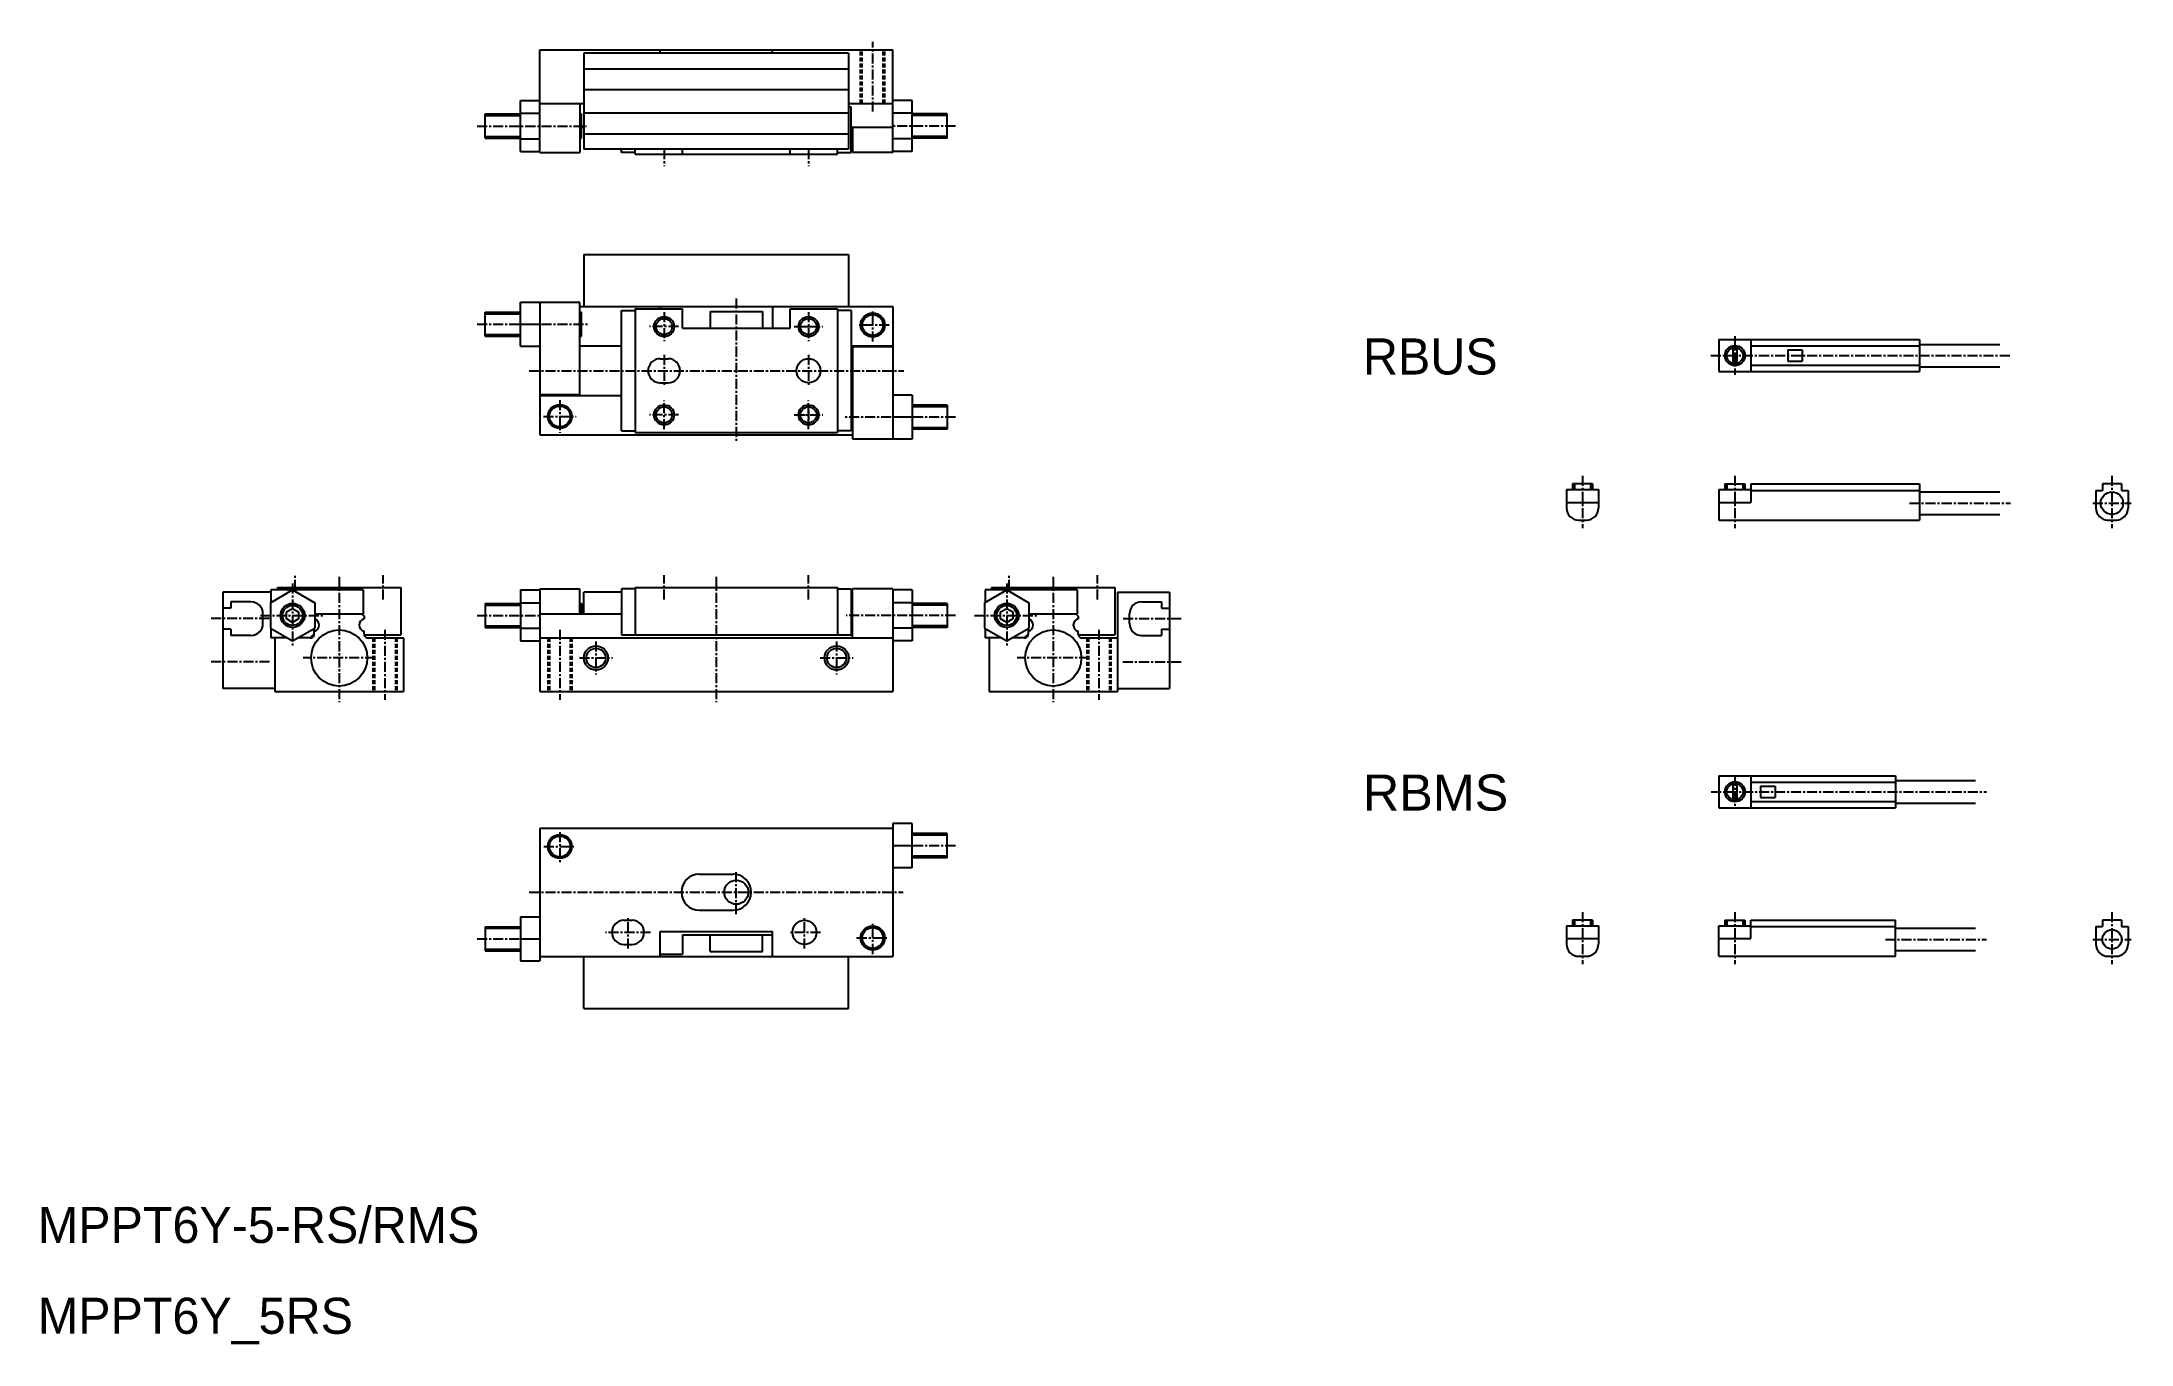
# Model space of a CAD drawing. Extents: x 10 to 271, y 51 to 213.
import ezdxf

# ---------------------------------------------------------------- set-up
doc = ezdxf.new("R2010")
doc.units = 0
doc.linetypes.add('CENTER', pattern=[2, 1.25, -0.25, 0.25, -0.25])
doc.linetypes.add('DASHED', pattern=[0.75, 0.5, -0.25])
doc.layers.get('0').update_dxf_attribs({"linetype": 'CONTINUOUS'})
doc.layers.add('CENTER', color=1, linetype='CENTER')

msp = doc.modelspace()

# ---------------------------------------------------------------- linework, layer by layer
at = {"color": 7, "linetype": 'CONTINUOUS'}
for p, q in [((72.56, 212.25), (116.56, 212.25)), ((72.56, 199.45), (72.56, 212.25)), ((78.06, 211.85), (78.06, 199.85)), ((111.06, 211.85), (78.06, 211.85)), ((87.56, 211.85), (87.56, 212.25)), ((101.56, 211.85), (101.56, 212.25)), ((111.06, 211.85), (111.06, 199.85)), ((116.56, 199.45), (116.56, 212.25)), ((111.06, 209.85), (78.06, 209.85)), ((70.16, 199.57), (70.16, 205.93)), ((70.16, 205.93), (72.56, 205.93)), ((111.06, 207.25), (78.06, 207.25)), ((118.96, 205.93), (116.56, 205.93)), ((118.96, 199.57), (118.96, 205.93)), ((65.76, 204.25), (70.16, 204.25)), ((65.76, 201.25), (65.76, 204.25)), ((70.16, 204.34), (72.56, 204.34)), ((72.56, 205.55), (78.06, 205.55)), ((77.56, 205.55), (77.56, 199.45)), ((77.56, 204.25), (77.76, 204.25)), ((77.76, 201.25), (77.76, 204.25)), ((111.06, 204.35), (78.06, 204.35)), ((111.06, 205.55), (116.56, 205.55)), ((111.06, 205.15), (111.36, 205.15)), ((111.36, 199.45), (111.36, 205.15)), ((118.96, 204.34), (116.56, 204.34)), ((123.36, 204.25), (118.96, 204.25)), ((123.36, 201.25), (123.36, 204.25)), ((65.76, 201.25), (70.16, 201.25)), ((70.16, 201.16), (72.56, 201.16)), ((77.56, 201.25), (77.76, 201.25)), ((77.76, 202.55), (78.06, 202.55)), ((111.06, 201.75), (78.06, 201.75)), ((116.56, 202.55), (111.36, 202.55)), ((111.56, 201.25), (111.36, 201.25)), ((111.56, 202.55), (111.56, 199.45)), ((118.96, 201.16), (116.56, 201.16)), ((123.36, 201.25), (118.96, 201.25)), ((70.16, 199.57), (72.56, 199.57)), ((72.56, 199.45), (77.56, 199.45)), ((111.06, 199.85), (78.06, 199.85)), ((82.76, 199.45), (82.76, 199.85)), ((84.46, 199.45), (82.76, 199.45)), ((84.46, 199.25), (84.46, 199.85)), ((84.46, 199.25), (109.66, 199.25)), ((90.36, 199.25), (90.36, 199.85)), ((103.76, 199.25), (103.76, 199.85)), ((109.66, 199.25), (109.66, 199.85)), ((109.66, 199.45), (111.36, 199.45)), ((116.56, 199.45), (111.56, 199.45)), ((118.96, 199.57), (116.56, 199.57)), ((78.06, 186.75), (111.06, 186.75)), ((78.06, 186.75), (78.06, 180.25)), ((111.06, 186.75), (111.06, 180.25)), ((70.16, 175.3), (70.16, 180.8)), ((70.16, 180.8), (72.56, 180.8)), ((72.56, 180.8), (72.56, 164.25)), ((77.56, 180.75), (72.56, 180.75)), ((77.56, 169.25), (77.56, 180.75)), ((77.56, 180.25), (116.56, 180.25)), ((82.76, 164.75), (82.76, 179.75)), ((82.76, 179.75), (84.46, 179.75)), ((84.46, 179.95), (84.46, 164.55)), ((84.46, 179.95), (90.36, 179.95)), ((87.56, 180.25), (87.56, 179.95)), ((90.36, 177.55), (90.36, 179.95)), ((101.56, 180.25), (101.56, 177.55)), ((103.76, 179.95), (109.66, 179.95)), ((103.76, 177.55), (103.76, 179.95)), ((109.66, 179.95), (109.66, 164.55)), ((111.36, 179.75), (109.66, 179.75)), ((111.36, 179.75), (111.36, 164.75)), ((116.56, 180.25), (116.56, 163.7)), ((65.76, 179.55), (70.16, 179.55)), ((65.76, 176.55), (65.76, 179.55)), ((70.16, 178.05), (72.56, 178.05)), ((77.56, 179.55), (77.76, 179.55)), ((77.76, 176.55), (77.76, 179.55)), ((90.36, 177.55), (103.76, 177.55)), ((93.81, 179.65), (100.31, 179.65)), ((93.81, 179.65), (93.81, 177.55)), ((100.31, 179.65), (100.31, 177.55)), ((65.76, 176.55), (70.16, 176.55)), ((70.16, 175.3), (72.51, 175.3)), ((77.56, 176.55), (77.76, 176.55)), ((77.56, 175.35), (82.76, 175.35)), ((111.36, 175.35), (116.56, 175.35)), ((111.56, 175.25), (116.56, 175.25)), ((111.56, 175.25), (111.56, 163.75)), ((219.53, 176.14), (244.53, 176.14)), ((219.53, 176.14), (219.53, 172.14)), ((221.28, 175.36), (221.28, 172.91)), ((221.78, 175.36), (221.78, 172.91)), ((223.53, 176.14), (223.53, 172.14)), ((223.53, 175.34), (244.53, 175.34)), ((228.13, 174.84), (229.93, 174.84)), ((228.13, 174.84), (228.13, 173.44)), ((229.93, 174.84), (229.93, 173.44)), ((244.53, 176.14), (244.53, 172.14)), ((244.53, 175.54), (254.53, 175.54)), ((87.56, 173.75), (88.56, 173.75)), ((219.53, 172.14), (244.53, 172.14)), ((223.53, 172.94), (244.53, 172.94)), ((228.13, 173.44), (229.93, 173.44)), ((244.53, 172.74), (254.53, 172.74)), ((87.56, 170.75), (88.56, 170.75)), ((77.56, 169.25), (72.56, 169.25)), ((72.56, 169.15), (82.76, 169.15)), ((111.56, 167.95), (111.36, 167.95)), ((118.96, 169.2), (116.62, 169.2)), ((118.96, 169.2), (118.96, 163.7)), ((123.36, 167.95), (118.96, 167.95)), ((123.36, 167.95), (123.36, 164.95)), ((72.56, 164.25), (111.56, 164.25)), ((82.76, 164.75), (84.46, 164.75)), ((84.46, 164.55), (109.66, 164.55)), ((111.36, 164.75), (109.66, 164.75)), ((111.56, 164.95), (111.36, 164.95)), ((118.96, 166.45), (116.56, 166.45)), ((123.36, 164.95), (118.96, 164.95)), ((111.56, 163.75), (116.56, 163.75)), ((118.96, 163.7), (116.56, 163.7)), ((200.53, 157.44), (204.53, 157.44)), ((200.53, 157.44), (200.53, 155.14)), ((203.78, 158.14), (201.28, 158.14)), ((201.28, 158.14), (201.28, 157.44)), ((201.52, 158.14), (201.52, 157.44)), ((203.53, 158.14), (203.53, 157.44)), ((203.78, 158.14), (203.78, 157.44)), ((204.53, 157.44), (204.53, 155.14)), ((219.53, 157.44), (219.53, 153.64)), ((219.53, 157.44), (223.53, 157.44)), ((220.28, 158.14), (222.78, 158.14)), ((220.28, 158.14), (220.28, 157.44)), ((220.52, 158.14), (220.52, 157.44)), ((222.53, 158.14), (222.53, 157.44)), ((222.78, 158.14), (222.78, 157.44)), ((223.53, 158.14), (244.53, 158.14)), ((223.53, 158.14), (223.53, 155.84)), ((223.53, 157.34), (244.53, 157.34)), ((244.53, 158.14), (244.53, 153.64)), ((244.53, 157.14), (254.53, 157.14)), ((266.53, 157.34), (267.33, 157.34)), ((266.53, 157.34), (266.53, 155.14)), ((269.73, 158.14), (267.33, 158.14)), ((267.33, 158.14), (267.33, 157.34)), ((269.73, 158.14), (269.73, 157.34)), ((269.73, 157.34), (270.53, 157.34)), ((270.53, 157.34), (270.53, 155.14)), ((200.53, 155.84), (204.53, 155.84)), ((219.53, 155.84), (223.53, 155.84)), ((244.53, 154.34), (254.53, 154.34)), ((202.03, 153.64), (203.03, 153.64)), ((219.53, 153.64), (244.53, 153.64)), ((268.03, 153.64), (269.03, 153.64)), ((39.06, 144.65), (33.06, 144.65)), ((33.06, 144.65), (33.06, 132.65)), ((36.56, 143.45), (34.06, 143.45)), ((34.06, 143.45), (34.06, 142.65)), ((39.01, 143.34), (41.76, 144.93)), ((39.01, 143.34), (39.01, 140.16)), ((50.56, 144.95), (39.06, 144.95)), ((39.06, 144.95), (39.06, 143.37)), ((39.86, 145.25), (55.26, 145.25)), ((39.86, 145.25), (39.86, 144.95)), ((41.76, 144.93), (44.51, 143.34)), ((44.51, 143.34), (44.51, 140.16)), ((50.56, 144.95), (50.56, 141.95)), ((55.26, 145.25), (55.26, 139.35)), ((65.76, 143.25), (70.16, 143.25)), ((65.76, 143.25), (65.76, 140.25)), ((70.16, 144.93), (72.56, 144.93)), ((70.16, 144.93), (70.16, 138.57)), ((70.16, 143.34), (72.56, 143.34)), ((72.56, 145.05), (72.56, 132.25)), ((72.56, 145.05), (77.56, 145.05)), ((77.56, 141.95), (77.56, 145.05)), ((77.56, 143.25), (77.76, 143.25)), ((77.76, 143.25), (77.76, 141.95)), ((82.76, 144.65), (78.06, 144.65)), ((78.06, 141.95), (78.06, 144.65)), ((84.46, 145.05), (82.76, 145.05)), ((82.76, 145.05), (82.76, 139.35)), ((84.46, 145.25), (109.66, 145.25)), ((84.46, 145.25), (84.46, 139.35)), ((109.66, 145.25), (109.66, 139.35)), ((109.66, 145.05), (111.36, 145.05)), ((111.36, 145.05), (111.36, 139.35)), ((111.56, 143.25), (111.36, 143.25)), ((116.56, 145.05), (111.56, 145.05)), ((111.56, 138.95), (111.56, 145.05)), ((116.56, 145.05), (116.56, 132.25)), ((118.96, 144.93), (116.56, 144.93)), ((118.96, 143.34), (116.56, 143.34)), ((118.96, 144.93), (118.96, 138.57)), ((123.36, 143.25), (118.96, 143.25)), ((123.36, 143.25), (123.36, 140.25)), ((128.01, 143.34), (130.76, 144.93)), ((128.01, 143.34), (128.01, 140.16)), ((139.56, 144.95), (128.06, 144.95)), ((128.06, 144.95), (128.06, 143.37)), ((128.86, 145.25), (144.26, 145.25)), ((128.86, 145.25), (128.86, 144.95)), ((130.76, 144.93), (133.51, 143.34)), ((133.51, 143.34), (133.51, 140.16)), ((139.56, 144.95), (139.56, 141.95)), ((144.26, 145.25), (144.26, 139.35)), ((144.56, 144.65), (151.06, 144.65)), ((144.56, 144.65), (144.56, 132.25)), ((147.56, 143.45), (150.06, 143.45)), ((150.06, 143.45), (150.06, 142.65)), ((151.06, 144.65), (151.06, 132.65)), ((34.06, 142.65), (33.06, 142.65)), ((38.06, 140.75), (38.06, 141.95)), ((41.01, 142.18), (41.76, 142.62)), ((41.01, 141.32), (41.01, 142.18)), ((41.76, 140.88), (41.01, 141.32)), ((41.76, 142.62), (42.51, 142.18)), ((42.51, 141.32), (41.76, 140.88)), ((42.51, 142.18), (42.51, 141.32)), ((44.51, 141.95), (50.56, 141.95)), ((44.76, 141.95), (44.51, 141.7)), ((50.36, 141.95), (50.66, 141.65)), ((50.66, 141.65), (50.66, 141.32)), ((72.56, 141.95), (82.76, 141.95)), ((130.01, 142.18), (130.76, 142.62)), ((130.01, 141.32), (130.01, 142.18)), ((130.76, 140.88), (130.01, 141.32)), ((130.76, 142.62), (131.51, 142.18)), ((131.51, 141.32), (130.76, 140.88)), ((131.51, 142.18), (131.51, 141.32)), ((133.51, 141.95), (139.56, 141.95)), ((133.76, 141.95), (133.51, 141.7)), ((139.36, 141.95), (139.66, 141.65)), ((139.66, 141.65), (139.66, 141.32)), ((146.06, 140.75), (146.06, 141.95)), ((150.06, 142.65), (151.06, 142.65)), ((34.06, 140.05), (33.06, 140.05)), ((34.06, 140.05), (34.06, 139.25)), ((36.56, 139.25), (34.06, 139.25)), ((39.01, 140.16), (41.76, 138.57)), ((39.06, 140.13), (39.06, 138.95)), ((41.11, 138.95), (39.06, 138.95)), ((39.56, 138.95), (39.56, 132.25)), ((41.76, 138.57), (44.51, 140.16)), ((43.96, 138.95), (42.41, 138.95)), ((44.46, 139.45), (43.96, 138.95)), ((44.45, 139.35), (44.36, 139.35)), ((44.46, 139.45), (44.46, 140.13)), ((50.66, 139.45), (50.66, 139.78)), ((50.67, 139.35), (55.26, 139.35)), ((51.16, 138.95), (55.56, 138.95)), ((55.56, 138.95), (55.56, 132.25)), ((65.76, 140.25), (70.16, 140.25)), ((70.16, 140.16), (72.56, 140.16)), ((70.16, 138.57), (72.56, 138.57)), ((72.56, 138.95), (116.56, 138.95)), ((82.76, 139.35), (111.36, 139.35)), ((111.56, 140.25), (111.36, 140.25)), ((118.96, 140.16), (116.56, 140.16)), ((118.96, 138.57), (116.56, 138.57)), ((123.36, 140.25), (118.96, 140.25)), ((128.01, 140.16), (130.76, 138.57)), ((128.06, 140.13), (128.06, 138.95)), ((130.11, 138.95), (128.06, 138.95)), ((128.56, 138.95), (128.56, 132.25)), ((130.76, 138.57), (133.51, 140.16)), ((132.96, 138.95), (131.41, 138.95)), ((133.46, 139.45), (132.96, 138.95)), ((133.45, 139.35), (133.36, 139.35)), ((133.46, 139.45), (133.46, 140.13)), ((139.66, 139.45), (139.66, 139.78)), ((139.67, 139.35), (144.26, 139.35)), ((140.16, 138.95), (144.56, 138.95)), ((147.56, 139.25), (150.06, 139.25)), ((150.06, 140.05), (151.06, 140.05)), ((150.06, 140.05), (150.06, 139.25)), ((39.56, 132.65), (33.06, 132.65)), ((39.56, 132.25), (55.56, 132.25)), ((72.56, 132.25), (116.56, 132.25)), ((128.56, 132.25), (144.56, 132.25)), ((144.56, 132.65), (151.06, 132.65)), ((219.53, 121.77), (241.53, 121.77)), ((219.53, 121.77), (219.53, 117.77)), ((221.28, 120.99), (221.28, 118.54)), ((221.78, 120.99), (221.78, 118.54)), ((223.53, 121.77), (223.53, 117.77)), ((223.53, 120.97), (241.53, 120.97)), ((224.73, 120.47), (226.53, 120.47)), ((224.73, 120.47), (224.73, 119.07)), ((226.53, 120.47), (226.53, 119.07)), ((241.53, 121.77), (241.53, 117.77)), ((241.53, 121.17), (251.53, 121.17)), ((219.53, 117.77), (241.53, 117.77)), ((223.53, 118.57), (241.53, 118.57)), ((224.73, 119.07), (226.53, 119.07)), ((241.53, 118.37), (251.53, 118.37)), ((72.56, 115.25), (116.56, 115.25)), ((72.56, 115.25), (72.56, 98.7)), ((116.56, 115.8), (116.56, 99.25)), ((118.96, 115.8), (116.56, 115.8)), ((118.96, 110.3), (118.96, 115.8)), ((118.96, 113.05), (116.56, 113.05)), ((123.36, 114.55), (118.96, 114.55)), ((123.36, 111.55), (123.36, 114.55)), ((92.46, 109.5), (96.66, 109.5)), ((118.96, 110.3), (116.56, 110.3)), ((123.36, 111.55), (118.96, 111.55)), ((70.16, 104.2), (70.16, 98.7)), ((70.16, 104.2), (72.56, 104.2)), ((92.46, 105), (96.66, 105)), ((65.76, 102.95), (70.16, 102.95)), ((65.76, 102.95), (65.76, 99.95)), ((83.06, 103.75), (84.06, 103.75)), ((87.56, 102.35), (101.56, 102.35)), ((87.56, 99.25), (87.56, 102.35)), ((90.36, 101.95), (101.56, 101.95)), ((90.36, 101.95), (90.36, 99.55)), ((93.81, 99.85), (93.81, 101.95)), ((100.31, 99.85), (100.31, 101.95)), ((101.56, 99.25), (101.56, 102.35)), ((200.53, 103.07), (204.53, 103.07)), ((200.53, 103.07), (200.53, 100.77)), ((201.28, 103.77), (201.28, 103.07)), ((203.78, 103.77), (201.28, 103.77)), ((201.52, 103.77), (201.52, 103.07)), ((203.53, 103.77), (203.53, 103.07)), ((203.78, 103.77), (203.78, 103.07)), ((204.53, 103.07), (204.53, 100.77)), ((219.53, 103.07), (223.53, 103.07)), ((219.53, 99.27), (219.53, 103.07)), ((220.28, 103.77), (220.28, 103.07)), ((220.28, 103.77), (222.78, 103.77)), ((220.52, 103.77), (220.52, 103.07)), ((222.53, 103.77), (222.53, 103.07)), ((222.78, 103.77), (222.78, 103.07)), ((223.53, 101.47), (223.53, 103.77)), ((223.53, 103.77), (241.53, 103.77)), ((223.53, 102.97), (241.53, 102.97)), ((241.53, 99.27), (241.53, 103.77)), ((241.53, 102.77), (251.53, 102.77)), ((266.53, 102.97), (267.33, 102.97)), ((266.53, 102.97), (266.53, 100.77)), ((267.33, 103.77), (267.33, 102.97)), ((269.73, 103.77), (267.33, 103.77)), ((269.73, 103.77), (269.73, 102.97)), ((269.73, 102.97), (270.53, 102.97)), ((270.53, 102.97), (270.53, 100.77)), ((65.76, 99.95), (70.16, 99.95)), ((70.16, 101.45), (72.56, 101.45)), ((72.56, 99.25), (116.56, 99.25)), ((78.06, 92.75), (78.06, 99.25)), ((83.06, 100.75), (84.06, 100.75)), ((87.56, 99.55), (90.36, 99.55)), ((93.81, 99.85), (100.31, 99.85)), ((111.06, 92.75), (111.06, 99.25)), ((200.53, 101.47), (204.53, 101.47)), ((202.03, 99.27), (203.03, 99.27)), ((219.53, 101.47), (223.53, 101.47)), ((219.53, 99.27), (241.53, 99.27)), ((241.53, 99.97), (251.53, 99.97)), ((268.03, 99.27), (269.03, 99.27)), ((70.16, 98.7), (72.56, 98.7)), ((78.06, 92.75), (111.06, 92.75))]:
    msp.add_line(p, q, dxfattribs=at)
at = {"color": 3, "linetype": 'DASHED'}
for p, q in [((112.56, 205.55), (112.56, 212.25)), ((112.76, 205.55), (112.76, 212.25)), ((115.36, 205.55), (115.36, 212.25)), ((115.56, 205.55), (115.56, 212.25)), ((51.76, 138.95), (51.76, 132.25)), ((51.96, 138.95), (51.96, 132.25)), ((54.56, 138.95), (54.56, 132.25)), ((54.76, 138.95), (54.76, 132.25)), ((73.56, 138.95), (73.56, 132.25)), ((73.76, 138.95), (73.76, 132.25)), ((76.36, 138.95), (76.36, 132.25)), ((76.56, 138.95), (76.56, 132.25)), ((140.76, 138.95), (140.76, 132.25)), ((140.96, 138.95), (140.96, 132.25)), ((143.56, 138.95), (143.56, 132.25)), ((143.76, 138.95), (143.76, 132.25))]:
    msp.add_line(p, q, dxfattribs=at)
at = {"color": 3, "linetype": 'CONTINUOUS'}
for p, q in [((65.76, 204.05), (70.16, 204.05)), ((77.56, 204.05), (77.76, 204.05)), ((123.36, 204.05), (118.96, 204.05)), ((65.76, 201.45), (70.16, 201.45)), ((77.56, 201.45), (77.76, 201.45)), ((111.56, 201.45), (111.36, 201.45)), ((123.36, 201.45), (118.96, 201.45)), ((65.76, 179.35), (70.16, 179.35)), ((77.56, 179.35), (77.76, 179.35)), ((65.76, 176.75), (70.16, 176.75)), ((77.56, 176.75), (77.76, 176.75)), ((111.56, 167.75), (111.36, 167.75)), ((123.36, 167.75), (118.96, 167.75)), ((111.56, 165.15), (111.36, 165.15)), ((123.36, 165.15), (118.96, 165.15)), ((65.76, 143.05), (70.16, 143.05)), ((77.56, 143.05), (77.76, 143.05)), ((111.56, 143.05), (111.36, 143.05)), ((123.36, 143.05), (118.96, 143.05)), ((65.76, 140.45), (70.16, 140.45)), ((111.56, 140.45), (111.36, 140.45)), ((123.36, 140.45), (118.96, 140.45)), ((123.36, 114.35), (118.96, 114.35)), ((123.36, 111.75), (118.96, 111.75)), ((65.76, 102.75), (70.16, 102.75)), ((65.76, 100.15), (70.16, 100.15))]:
    msp.add_line(p, q, dxfattribs=at)
for centre, radius in [((88.06, 177.75), 1.25), ((106.06, 177.75), 1.25), ((114.06, 177.95), 1.5), ((75.06, 166.55), 1.5), ((88.06, 166.75), 1.25), ((106.06, 166.75), 1.25), ((41.76, 141.75), 1.25), ((130.76, 141.75), 1.25), ((79.56, 136.45), 1.5), ((109.56, 136.45), 1.5), ((75.06, 112.95), 1.5), ((114.06, 101.55), 1.5)]:
    msp.add_circle(centre, radius, dxfattribs=at)
at = {"color": 7, "linetype": 'CONTINUOUS'}
for centre, radius in [((88.06, 177.75), 1), ((106.06, 177.75), 1), ((114.06, 177.95), 1.3), ((221.53, 174.14), 1.25), ((221.53, 174.14), 1.01), ((106.06, 172.25), 1.5), ((75.06, 166.55), 1.3), ((88.06, 166.75), 1), ((106.06, 166.75), 1), ((268.53, 155.74), 1.4), ((41.76, 141.75), 1.5), ((130.76, 141.75), 1.5), ((47.56, 136.45), 3.5), ((136.56, 136.45), 3.5), ((79.56, 136.45), 1.2), ((109.56, 136.45), 1.2), ((221.53, 119.77), 1.25), ((221.53, 119.77), 1.01), ((75.06, 112.95), 1.3), ((97.06, 107.25), 1.5), ((105.56, 102.25), 1.5), ((114.06, 101.55), 1.3), ((268.53, 101.37), 1.2)]:
    msp.add_circle(centre, radius, dxfattribs=at)
for centre, radius, start, end in [((87.56, 172.25), 1.5, 90, 270), ((88.56, 172.25), 1.5, 270, 90), ((202.03, 155.14), 1.5, 180, 270), ((203.03, 155.14), 1.5, 270, 0), ((268.03, 155.14), 1.5, 180, 270), ((269.03, 155.14), 1.5, 270, 0), ((36.56, 141.95), 1.5, 0, 90), ((147.56, 141.95), 1.5, 90, 180), ((36.56, 140.75), 1.5, 270, 0), ((44.26, 140.55), 0.794, 284.5881, 71.648), ((50.86, 140.55), 0.794, 104.5881, 255.4119), ((133.26, 140.55), 0.794, 284.5881, 71.648), ((139.86, 140.55), 0.794, 104.5881, 255.4119), ((147.56, 140.75), 1.5, 180, 270), ((43.96, 139.45), 0.5, 270, 2.3164), ((51.16, 139.45), 0.5, 177.6836, 270), ((132.96, 139.45), 0.5, 270, 2.3164), ((140.16, 139.45), 0.5, 177.6836, 270), ((92.46, 107.25), 2.25, 90, 270), ((96.66, 107.25), 2.25, 270, 90), ((83.06, 102.25), 1.5, 90, 270), ((84.06, 102.25), 1.5, 270, 90), ((202.03, 100.77), 1.5, 180, 270), ((203.03, 100.77), 1.5, 270, 0), ((268.03, 100.77), 1.5, 180, 270), ((269.03, 100.77), 1.5, 270, 0)]:
    msp.add_arc(centre, radius, start, end, dxfattribs=at)
at = {"layer": 'CENTER', "color": 1, "linetype": 'CENTER'}
for p, q in [((114.06, 204.55), (114.06, 213.25)), ((64.76, 202.75), (78.37, 202.75)), ((124.36, 202.75), (116.56, 202.75)), ((88.06, 199.85), (88.06, 197.75)), ((106.06, 199.85), (106.06, 197.75)), ((97.06, 181.25), (97.06, 163.25)), ((114.06, 175.9), (114.06, 179.8)), ((64.76, 178.05), (78.66, 178.05)), ((89.86, 177.75), (86.26, 177.75)), ((88.06, 179.55), (88.06, 175.95)), ((104.26, 177.75), (107.86, 177.75)), ((105.44, 177.75), (106.69, 177.75)), ((106.06, 179.55), (106.06, 175.95)), ((116.11, 177.95), (112.11, 177.95)), ((221.53, 176.54), (221.53, 171.74)), ((71.26, 172.25), (117.96, 172.25)), ((88.06, 174.25), (88.06, 170.25)), ((106.06, 174.25), (106.06, 170.25)), ((218.53, 174.14), (255.89, 174.14)), ((75.06, 168.6), (75.06, 164.5)), ((75.06, 168.6), (75.06, 164.5)), ((89.86, 166.75), (86.26, 166.75)), ((88.06, 164.95), (88.06, 168.55)), ((104.26, 166.75), (107.86, 166.75)), ((104.44, 166.75), (106.69, 166.75)), ((106.06, 164.95), (106.06, 168.55)), ((106.06, 167.37), (106.06, 166.12)), ((73.01, 166.55), (77.11, 166.55)), ((124.36, 166.45), (110.46, 166.45)), ((202.53, 159.14), (202.53, 152.64)), ((221.53, 159.14), (221.53, 152.64)), ((268.53, 159.14), (268.53, 152.64)), ((243.3, 155.74), (255.89, 155.74)), ((266.13, 155.74), (270.93, 155.74)), ((42.06, 144.95), (42.06, 146.75)), ((47.56, 146.55), (47.56, 130.95)), ((53.06, 143.75), (53.06, 146.75)), ((88.06, 143.75), (88.06, 146.75)), ((94.56, 146.55), (94.56, 130.95)), ((106.06, 143.75), (106.06, 146.75)), ((131.06, 144.95), (131.06, 146.75)), ((136.56, 146.55), (136.56, 130.95)), ((142.06, 143.75), (142.06, 146.75)), ((41.76, 145.75), (41.76, 137.75)), ((130.76, 145.75), (130.76, 137.75)), ((38.85, 141.35), (31.61, 141.35)), ((37.76, 141.75), (45.76, 141.75)), ((64.76, 141.75), (72.56, 141.75)), ((124.36, 141.75), (110.75, 141.75)), ((126.76, 141.75), (134.76, 141.75)), ((145.28, 141.35), (152.51, 141.35)), ((47.56, 138.5), (47.56, 134.4)), ((53.26, 139.95), (53.26, 131.25)), ((75.06, 139.95), (75.06, 131.25)), ((79.56, 138.5), (79.56, 134.4)), ((109.56, 138.5), (109.56, 134.4)), ((142.26, 139.95), (142.26, 131.25)), ((38.87, 135.95), (31.51, 135.95)), ((52.06, 136.45), (43.06, 136.45)), ((77.51, 136.45), (81.61, 136.45)), ((107.51, 136.45), (111.61, 136.45)), ((141.06, 136.45), (132.06, 136.45)), ((145.25, 135.95), (152.61, 135.95)), ((221.53, 121.77), (221.53, 117.77)), ((218.55, 119.77), (252.89, 119.77)), ((75.06, 114.75), (75.06, 110.95)), ((73.06, 112.95), (77.06, 112.95)), ((124.36, 113.05), (118.96, 113.05)), ((97.06, 104.52), (97.06, 109.85)), ((71.26, 107.25), (117.86, 107.25)), ((83.56, 100.25), (83.56, 104.25)), ((105.56, 100.25), (105.56, 104.25)), ((202.53, 104.77), (202.53, 98.27)), ((221.53, 104.77), (221.53, 98.27)), ((268.53, 104.77), (268.53, 98.27)), ((86.36, 102.25), (80.76, 102.25)), ((107.56, 102.25), (103.56, 102.25)), ((114.06, 99.55), (114.06, 103.55)), ((64.76, 101.45), (70.16, 101.45)), ((112.06, 101.55), (116.06, 101.55)), ((240.3, 101.37), (252.89, 101.37)), ((266.13, 101.37), (270.93, 101.37))]:
    msp.add_line(p, q, dxfattribs=at)

# ---------------------------------------------------------------- texts
at = {"color": 7, "linetype": 'CONTINUOUS'}
for s, width, p in [('RBUS', 1.003759, (175.17, 171.78)), ('RBMS', 1.041591, (175.17, 117.42)), ('MPPT6Y-5-RS/RMS', 1.003759, (10, 63.53)), ('MPPT6Y_5RS', 1.003759, (10, 52.21))]:
    msp.add_text(s, height=4.5, dxfattribs=dict(at, width=width)).set_placement(p)

doc.saveas('drawing.dxf')
